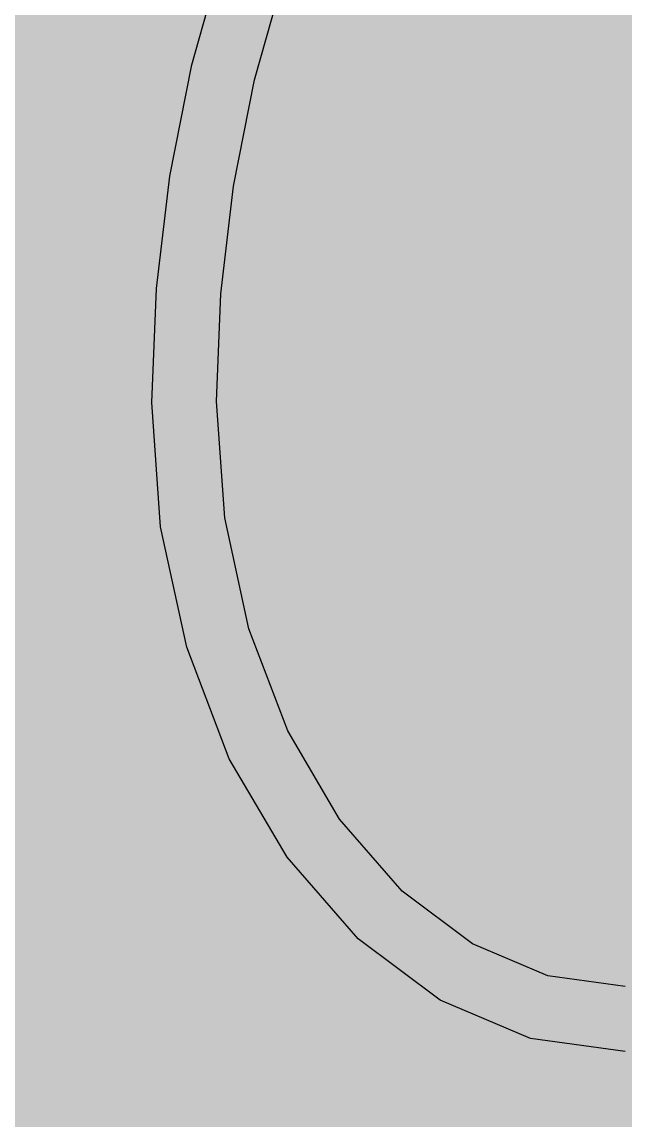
# Model space of a CAD drawing. Header units: millimetres. Extents: x 2336463 to 2579121, y 595385 to 778077.
# Drawn here: x 2471681.8 to 2471831.3, y 623553.4 to 623825.7 of the extents above; entities that cross this region are included whole.
import ezdxf

# ---------------------------------------------------------------- set-up
doc = ezdxf.new("R2010")
doc.units = ezdxf.units.MM
doc.header["$MEASUREMENT"] = 0
doc.linetypes.add('Wipeout_Contour', pattern=[1000, 0, -1000])
doc.layers.add('+возводимые стены_Ном._пера__19', color=255, linetype='Continuous', lineweight=0)
doc.layers.add('+возводимые стены_Ном._пера__85', color=7, linetype='Continuous', lineweight=5, true_color=0x66b7ff)
doc.layers.add('Интерьер - Мебель_Ном._пера__62', color=7, linetype='Continuous', lineweight=25, true_color=0xaaaaaa)
doc.layers.add('Интерьер - Мебель', color=7, linetype='Continuous')

msp = doc.modelspace()

# ---------------------------------------------------------------- hatches: boundary and pattern name
at = {"layer": '+возводимые стены_Ном._пера__85', "linetype": 'Continuous', "lineweight": 5, "true_color": 0x66b7ff}
msp.add_hatch(color=151, dxfattribs=at).paths.add_polyline_path([(2471002.08, 623081.44), (2472837.08, 623081.44), (2472837.08, 626481.19), (2471002.08, 626481.19)])

# ---------------------------------------------------------------- next in the draw order: wipeouts: each hides what was drawn before it
at = {"color": 254, "linetype": 'Wipeout_Contour', "lineweight": 0, "ltscale": 10197046.86251078}
msp.add_wipeout([(2471808.16, 623574.71), (2471807.88, 623573.66), (2471831.35, 623570.43), (2471831.35, 623571.51)], dxfattribs=at).dxf.layer = 'Интерьер - Мебель'

# ---------------------------------------------------------------- next in the draw order: wipeouts: each hides what was drawn before it
at = {"color": 254, "linetype": 'Wipeout_Contour', "lineweight": 0, "ltscale": 10197049.82386357}
msp.add_wipeout([(2471808.95, 623577.55), (2471808.16, 623574.71), (2471831.35, 623571.51), (2471831.35, 623574.47)], dxfattribs=at).dxf.layer = 'Интерьер - Мебель'

# ---------------------------------------------------------------- next in the draw order: wipeouts: each hides what was drawn before it
at = {"color": 254, "linetype": 'Wipeout_Contour', "lineweight": 0, "ltscale": 10197054.97297031}
msp.add_wipeout([(2471810.02, 623581.44), (2471808.95, 623577.55), (2471831.35, 623574.47), (2471831.35, 623578.5)], dxfattribs=at).dxf.layer = 'Интерьер - Мебель'

# ---------------------------------------------------------------- next in the draw order: wipeouts: each hides what was drawn before it
at = {"color": 254, "linetype": 'Wipeout_Contour', "lineweight": 0, "ltscale": 10196964.67993755}
msp.add_wipeout([(2471785.5, 623583.17), (2471807.88, 623573.66), (2471808.16, 623574.71), (2471786.04, 623584.1)], dxfattribs=at).dxf.layer = 'Интерьер - Мебель'
at = {"color": 254, "linetype": 'Wipeout_Contour', "lineweight": 0, "ltscale": 10197060.93122377}
msp.add_wipeout([(2471811.1, 623585.33), (2471810.02, 623581.44), (2471831.35, 623578.5), (2471831.35, 623582.54)], dxfattribs=at).dxf.layer = 'Интерьер - Мебель'

# ---------------------------------------------------------------- next in the draw order: wipeouts: each hides what was drawn before it
at = {"color": 254, "linetype": 'Wipeout_Contour', "lineweight": 0, "ltscale": 10196969.45999486}
msp.add_wipeout([(2471787.51, 623586.66), (2471786.04, 623584.1), (2471808.16, 623574.71), (2471808.95, 623577.55)], dxfattribs=at).dxf.layer = 'Интерьер - Мебель'
at = {"color": 254, "linetype": 'Wipeout_Contour', "lineweight": 0, "ltscale": 10197066.10375451}
msp.add_wipeout([(2471811.1, 623585.33), (2471831.35, 623582.54), (2471831.35, 623585.5), (2471811.88, 623588.18)], dxfattribs=at).dxf.layer = 'Интерьер - Мебель'

# ---------------------------------------------------------------- next in the draw order: linework, layer by layer
at = {"layer": 'Интерьер - Мебель_Ном._пера__62', "color": 253, "linetype": 'Continuous', "lineweight": 25, "true_color": 0xaaaaaa}
msp.add_line((2471831.35, 623570.43), (2471807.88, 623573.66), dxfattribs=at)

# ---------------------------------------------------------------- next in the draw order: wipeouts: each hides what was drawn before it
at = {"color": 254, "linetype": 'Wipeout_Contour', "lineweight": 0, "ltscale": 10196894.29446941}
msp.add_wipeout([(2471765.88, 623599.19), (2471765.15, 623598.4), (2471785.5, 623583.17), (2471786.04, 623584.1)], dxfattribs=at).dxf.layer = 'Интерьер - Мебель'
at = {"color": 254, "linetype": 'Wipeout_Contour', "lineweight": 0, "ltscale": 10196977.75545952}
msp.add_wipeout([(2471787.51, 623586.66), (2471808.95, 623577.55), (2471810.02, 623581.44), (2471789.52, 623590.15)], dxfattribs=at).dxf.layer = 'Интерьер - Мебель'
at = {"color": 254, "linetype": 'Wipeout_Contour', "lineweight": 0, "ltscale": 10197069.10521996}
msp.add_wipeout([(2471812.17, 623589.22), (2471811.88, 623588.18), (2471831.35, 623585.5), (2471831.35, 623586.58)], dxfattribs=at).dxf.layer = 'Интерьер - Мебель'

# ---------------------------------------------------------------- next in the draw order: wipeouts: each hides what was drawn before it
at = {"color": 254, "linetype": 'Wipeout_Contour', "lineweight": 0, "ltscale": 10196900.4608123}
msp.add_wipeout([(2471767.89, 623601.34), (2471765.88, 623599.19), (2471786.04, 623584.1), (2471787.51, 623586.66)], dxfattribs=at).dxf.layer = 'Интерьер - Мебель'
at = {"color": 254, "linetype": 'Wipeout_Contour', "lineweight": 0, "ltscale": 10196987.34378814}
msp.add_wipeout([(2471791.53, 623593.64), (2471789.52, 623590.15), (2471810.02, 623581.44), (2471811.1, 623585.33)], dxfattribs=at).dxf.layer = 'Интерьер - Мебель'

# ---------------------------------------------------------------- next in the draw order: linework, layer by layer
at = {"layer": 'Интерьер - Мебель_Ном._пера__62', "color": 253, "linetype": 'Continuous', "lineweight": 25, "true_color": 0xaaaaaa}
msp.add_line((2471807.88, 623573.66), (2471785.5, 623583.17), dxfattribs=at)

# ---------------------------------------------------------------- next in the draw order: wipeouts: each hides what was drawn before it
at = {"color": 254, "linetype": 'Wipeout_Contour', "lineweight": 0, "ltscale": 10196838.27578456}
msp.add_wipeout([(2471748.41, 623619.26), (2471747.54, 623618.63), (2471765.15, 623598.4), (2471765.88, 623599.19)], dxfattribs=at).dxf.layer = 'Интерьер - Мебель'
at = {"color": 254, "linetype": 'Wipeout_Contour', "lineweight": 0, "ltscale": 10196911.15417438}
msp.add_wipeout([(2471770.63, 623604.29), (2471767.89, 623601.34), (2471787.51, 623586.66), (2471789.52, 623590.15)], dxfattribs=at).dxf.layer = 'Интерьер - Мебель'
at = {"color": 254, "linetype": 'Wipeout_Contour', "lineweight": 0, "ltscale": 10196995.65679203}
msp.add_wipeout([(2471793, 623596.2), (2471791.53, 623593.64), (2471811.1, 623585.33), (2471811.88, 623588.18)], dxfattribs=at).dxf.layer = 'Интерьер - Мебель'

# ---------------------------------------------------------------- next in the draw order: wipeouts: each hides what was drawn before it
at = {"color": 254, "linetype": 'Wipeout_Contour', "lineweight": 0, "ltscale": 10196845.37918548}
msp.add_wipeout([(2471750.8, 623620.98), (2471748.41, 623619.26), (2471765.88, 623599.19), (2471767.89, 623601.34)], dxfattribs=at).dxf.layer = 'Интерьер - Мебель'
at = {"color": 254, "linetype": 'Wipeout_Contour', "lineweight": 0, "ltscale": 10196923.50885656}
msp.add_wipeout([(2471773.36, 623607.24), (2471770.63, 623604.29), (2471789.52, 623590.15), (2471791.53, 623593.64)], dxfattribs=at).dxf.layer = 'Интерьер - Мебель'
at = {"color": 254, "linetype": 'Wipeout_Contour', "lineweight": 0, "ltscale": 10197000.46803863}
msp.add_wipeout([(2471793, 623596.2), (2471811.88, 623588.18), (2471812.17, 623589.22), (2471793.54, 623597.14)], dxfattribs=at).dxf.layer = 'Интерьер - Мебель'

# ---------------------------------------------------------------- next in the draw order: linework, layer by layer
at = {"layer": 'Интерьер - Мебель_Ном._пера__62', "color": 253, "linetype": 'Continuous', "lineweight": 25, "true_color": 0xaaaaaa}
msp.add_line((2471831.35, 623586.58), (2471812.17, 623589.22), dxfattribs=at)

# ---------------------------------------------------------------- next in the draw order: wipeouts: each hides what was drawn before it
at = {"color": 254, "linetype": 'Wipeout_Contour', "lineweight": 0, "ltscale": 10196798.37264884}
msp.add_wipeout([(2471733.23, 623643.03), (2471747.54, 623618.63), (2471748.41, 623619.26), (2471734.2, 623643.5)], dxfattribs=at).dxf.layer = 'Интерьер - Мебель'
at = {"color": 254, "linetype": 'Wipeout_Contour', "lineweight": 0, "ltscale": 10196857.69280662}
msp.add_wipeout([(2471754.06, 623623.32), (2471750.8, 623620.98), (2471767.89, 623601.34), (2471770.63, 623604.29)], dxfattribs=at).dxf.layer = 'Интерьер - Мебель'
at = {"color": 254, "linetype": 'Wipeout_Contour', "lineweight": 0, "ltscale": 10196934.21495358}
msp.add_wipeout([(2471773.36, 623607.24), (2471791.53, 623593.64), (2471793, 623596.2), (2471775.37, 623609.4)], dxfattribs=at).dxf.layer = 'Интерьер - Мебель'

# ---------------------------------------------------------------- next in the draw order: wipeouts: each hides what was drawn before it
at = {"color": 254, "linetype": 'Wipeout_Contour', "lineweight": 0, "ltscale": 10196806.03624758}
msp.add_wipeout([(2471734.2, 623643.5), (2471748.41, 623619.26), (2471750.8, 623620.98), (2471736.85, 623644.77)], dxfattribs=at).dxf.layer = 'Интерьер - Мебель'
at = {"color": 254, "linetype": 'Wipeout_Contour', "lineweight": 0, "ltscale": 10196871.91636911}
msp.add_wipeout([(2471757.33, 623625.66), (2471754.06, 623623.32), (2471770.63, 623604.29), (2471773.36, 623607.24)], dxfattribs=at).dxf.layer = 'Интерьер - Мебель'
at = {"color": 254, "linetype": 'Wipeout_Contour', "lineweight": 0, "ltscale": 10196940.40500973}
msp.add_wipeout([(2471775.37, 623609.4), (2471793, 623596.2), (2471793.54, 623597.14), (2471776.1, 623610.19)], dxfattribs=at).dxf.layer = 'Интерьер - Мебель'

# ---------------------------------------------------------------- next in the draw order: linework, layer by layer
at = {"layer": 'Интерьер - Мебель_Ном._пера__62', "color": 253, "linetype": 'Continuous', "lineweight": 25, "true_color": 0xaaaaaa}
for p, q in [((2471785.5, 623583.17), (2471765.15, 623598.4)), ((2471812.17, 623589.22), (2471793.54, 623597.14))]:
    msp.add_line(p, q, dxfattribs=at)

# ---------------------------------------------------------------- next in the draw order: wipeouts: each hides what was drawn before it
at = {"color": 254, "linetype": 'Wipeout_Contour', "lineweight": 0, "ltscale": 10196775.70494721}
msp.add_wipeout([(2471723.71, 623670.98), (2471722.68, 623670.67), (2471733.23, 623643.03), (2471734.2, 623643.5)], dxfattribs=at).dxf.layer = 'Интерьер - Мебель'
at = {"color": 254, "linetype": 'Wipeout_Contour', "lineweight": 0, "ltscale": 10196819.31796347}
msp.add_wipeout([(2471736.85, 623644.77), (2471750.8, 623620.98), (2471754.06, 623623.32), (2471740.47, 623646.51)], dxfattribs=at).dxf.layer = 'Интерьер - Мебель'
at = {"color": 254, "linetype": 'Wipeout_Contour', "lineweight": 0, "ltscale": 10196884.23895694}
msp.add_wipeout([(2471759.71, 623627.38), (2471757.33, 623625.66), (2471773.36, 623607.24), (2471775.37, 623609.4)], dxfattribs=at).dxf.layer = 'Интерьер - Мебель'

# ---------------------------------------------------------------- next in the draw order: wipeouts: each hides what was drawn before it
at = {"color": 254, "linetype": 'Wipeout_Contour', "lineweight": 0, "ltscale": 10196783.64161944}
msp.add_wipeout([(2471726.53, 623671.82), (2471723.71, 623670.98), (2471734.2, 623643.5), (2471736.85, 623644.77)], dxfattribs=at).dxf.layer = 'Интерьер - Мебель'
at = {"color": 254, "linetype": 'Wipeout_Contour', "lineweight": 0, "ltscale": 10196834.65789373}
msp.add_wipeout([(2471740.47, 623646.51), (2471754.06, 623623.32), (2471757.33, 623625.66), (2471744.09, 623648.24)], dxfattribs=at).dxf.layer = 'Интерьер - Мебель'
at = {"color": 254, "linetype": 'Wipeout_Contour', "lineweight": 0, "ltscale": 10196891.36008213}
msp.add_wipeout([(2471760.59, 623628.01), (2471759.71, 623627.38), (2471775.37, 623609.4), (2471776.1, 623610.19)], dxfattribs=at).dxf.layer = 'Интерьер - Мебель'

# ---------------------------------------------------------------- next in the draw order: linework, layer by layer
at = {"layer": 'Интерьер - Мебель_Ном._пера__62', "color": 253, "linetype": 'Continuous', "lineweight": 25, "true_color": 0xaaaaaa}
for p, q in [((2471765.15, 623598.4), (2471747.54, 623618.63)), ((2471793.54, 623597.14), (2471776.1, 623610.19))]:
    msp.add_line(p, q, dxfattribs=at)

# ---------------------------------------------------------------- next in the draw order: wipeouts: each hides what was drawn before it
at = {"color": 254, "linetype": 'Wipeout_Contour', "lineweight": 0, "ltscale": 10196770.84435857}
msp.add_wipeout([(2471717.28, 623700.68), (2471716.21, 623700.53), (2471722.68, 623670.67), (2471723.71, 623670.98)], dxfattribs=at).dxf.layer = 'Интерьер - Мебель'
at = {"color": 254, "linetype": 'Wipeout_Contour', "lineweight": 0, "ltscale": 10196797.39447859}
msp.add_wipeout([(2471730.37, 623672.96), (2471726.53, 623671.82), (2471736.85, 623644.77), (2471740.47, 623646.51)], dxfattribs=at).dxf.layer = 'Интерьер - Мебель'
at = {"color": 254, "linetype": 'Wipeout_Contour', "lineweight": 0, "ltscale": 10196847.94580615}
msp.add_wipeout([(2471744.09, 623648.24), (2471757.33, 623625.66), (2471759.71, 623627.38), (2471746.74, 623649.51)], dxfattribs=at).dxf.layer = 'Интерьер - Мебель'

# ---------------------------------------------------------------- next in the draw order: wipeouts: each hides what was drawn before it
at = {"color": 254, "linetype": 'Wipeout_Contour', "lineweight": 0, "ltscale": 10196778.83725514}
msp.add_wipeout([(2471720.18, 623701.1), (2471717.28, 623700.68), (2471723.71, 623670.98), (2471726.53, 623671.82)], dxfattribs=at).dxf.layer = 'Интерьер - Мебель'
at = {"color": 254, "linetype": 'Wipeout_Contour', "lineweight": 0, "ltscale": 10196813.27719017}
msp.add_wipeout([(2471734.22, 623674.1), (2471730.37, 623672.96), (2471740.47, 623646.51), (2471744.09, 623648.24)], dxfattribs=at).dxf.layer = 'Интерьер - Мебель'
at = {"color": 254, "linetype": 'Wipeout_Contour', "lineweight": 0, "ltscale": 10196855.6226109}
msp.add_wipeout([(2471747.71, 623649.98), (2471746.74, 623649.51), (2471759.71, 623627.38), (2471760.59, 623628.01)], dxfattribs=at).dxf.layer = 'Интерьер - Мебель'

# ---------------------------------------------------------------- next in the draw order: linework, layer by layer
at = {"layer": 'Интерьер - Мебель_Ном._пера__62', "color": 253, "linetype": 'Continuous', "lineweight": 25, "true_color": 0xaaaaaa}
for p, q in [((2471747.54, 623618.63), (2471733.23, 623643.03)), ((2471776.1, 623610.19), (2471760.59, 623628.01))]:
    msp.add_line(p, q, dxfattribs=at)

# ---------------------------------------------------------------- next in the draw order: wipeouts: each hides what was drawn before it
at = {"color": 254, "linetype": 'Wipeout_Contour', "lineweight": 0, "ltscale": 10196783.77211992}
msp.add_wipeout([(2471715.11, 623731.41), (2471714.04, 623731.39), (2471716.21, 623700.53), (2471717.28, 623700.68)], dxfattribs=at).dxf.layer = 'Интерьер - Мебель'
at = {"color": 254, "linetype": 'Wipeout_Contour', "lineweight": 0, "ltscale": 10196792.68570407}
msp.add_wipeout([(2471724.15, 623701.67), (2471720.18, 623701.1), (2471726.53, 623671.82), (2471730.37, 623672.96)], dxfattribs=at).dxf.layer = 'Интерьер - Мебель'
at = {"color": 254, "linetype": 'Wipeout_Contour', "lineweight": 0, "ltscale": 10196827.03408222}
msp.add_wipeout([(2471734.22, 623674.1), (2471744.09, 623648.24), (2471746.74, 623649.51), (2471737.03, 623674.94)], dxfattribs=at).dxf.layer = 'Интерьер - Мебель'

# ---------------------------------------------------------------- next in the draw order: linework, layer by layer
at = {"layer": 'Интерьер - Мебель_Ном._пера__62', "color": 253, "linetype": 'Continuous', "lineweight": 25, "true_color": 0xaaaaaa}
msp.add_line((2471733.23, 623643.03), (2471722.68, 623670.67), dxfattribs=at)

# ---------------------------------------------------------------- next in the draw order: wipeouts: each hides what was drawn before it
at = {"color": 254, "linetype": 'Wipeout_Contour', "lineweight": 0, "ltscale": 10196791.65883766}
msp.add_wipeout([(2471715.11, 623731.41), (2471717.28, 623700.68), (2471720.18, 623701.1), (2471718.05, 623731.45)], dxfattribs=at).dxf.layer = 'Интерьер - Мебель'
at = {"color": 254, "linetype": 'Wipeout_Contour', "lineweight": 0, "ltscale": 10196808.67762213}
msp.add_wipeout([(2471728.12, 623702.23), (2471724.15, 623701.67), (2471730.37, 623672.96), (2471734.22, 623674.1)], dxfattribs=at).dxf.layer = 'Интерьер - Мебель'
at = {"color": 254, "linetype": 'Wipeout_Contour', "lineweight": 0, "ltscale": 10196834.98038756}
msp.add_wipeout([(2471738.06, 623675.25), (2471737.03, 623674.94), (2471746.74, 623649.51), (2471747.71, 623649.98)], dxfattribs=at).dxf.layer = 'Интерьер - Мебель'

# ---------------------------------------------------------------- next in the draw order: linework, layer by layer
at = {"layer": 'Интерьер - Мебель_Ном._пера__62', "color": 253, "linetype": 'Continuous', "lineweight": 25, "true_color": 0xaaaaaa}
msp.add_line((2471760.59, 623628.01), (2471747.71, 623649.98), dxfattribs=at)

# ---------------------------------------------------------------- next in the draw order: wipeouts: each hides what was drawn before it
at = {"color": 254, "linetype": 'Wipeout_Contour', "lineweight": 0, "ltscale": 10196810.56656821}
msp.add_wipeout([(2471715.15, 623759.61), (2471714.04, 623731.39), (2471715.11, 623731.41), (2471716.22, 623759.52)], dxfattribs=at).dxf.layer = 'Интерьер - Мебель'
at = {"color": 254, "linetype": 'Wipeout_Contour', "lineweight": 0, "ltscale": 10196805.31993418}
msp.add_wipeout([(2471722.05, 623731.52), (2471718.05, 623731.45), (2471720.18, 623701.1), (2471724.15, 623701.67)], dxfattribs=at).dxf.layer = 'Интерьер - Мебель'
at = {"color": 254, "linetype": 'Wipeout_Contour', "lineweight": 0, "ltscale": 10196822.52795825}
msp.add_wipeout([(2471728.12, 623702.23), (2471734.22, 623674.1), (2471737.03, 623674.94), (2471731.03, 623702.65)], dxfattribs=at).dxf.layer = 'Интерьер - Мебель'

# ---------------------------------------------------------------- next in the draw order: wipeouts: each hides what was drawn before it
at = {"color": 254, "linetype": 'Wipeout_Contour', "lineweight": 0, "ltscale": 10196818.25623732}
msp.add_wipeout([(2471715.11, 623731.41), (2471718.05, 623731.45), (2471719.14, 623759.29), (2471716.22, 623759.52)], dxfattribs=at).dxf.layer = 'Интерьер - Мебель'
at = {"color": 254, "linetype": 'Wipeout_Contour', "lineweight": 0, "ltscale": 10196821.09391895}
msp.add_wipeout([(2471722.05, 623731.52), (2471724.15, 623701.67), (2471728.12, 623702.23), (2471726.06, 623731.58)], dxfattribs=at).dxf.layer = 'Интерьер - Мебель'
at = {"color": 254, "linetype": 'Wipeout_Contour', "lineweight": 0, "ltscale": 10196830.52702296}
msp.add_wipeout([(2471732.09, 623702.8), (2471731.03, 623702.65), (2471737.03, 623674.94), (2471738.06, 623675.25)], dxfattribs=at).dxf.layer = 'Интерьер - Мебель'

# ---------------------------------------------------------------- next in the draw order: linework, layer by layer
at = {"layer": 'Интерьер - Мебель_Ном._пера__62', "color": 253, "linetype": 'Continuous', "lineweight": 25, "true_color": 0xaaaaaa}
for p, q in [((2471716.21, 623700.53), (2471714.04, 623731.39)), ((2471722.68, 623670.67), (2471716.21, 623700.53)), ((2471747.71, 623649.98), (2471738.06, 623675.25))]:
    msp.add_line(p, q, dxfattribs=at)

# ---------------------------------------------------------------- next in the draw order: wipeouts: each hides what was drawn before it
at = {"color": 254, "linetype": 'Wipeout_Contour', "lineweight": 0, "ltscale": 10196831.5775417}
msp.add_wipeout([(2471719.14, 623759.29), (2471718.05, 623731.45), (2471722.05, 623731.52), (2471723.13, 623758.98)], dxfattribs=at).dxf.layer = 'Интерьер - Мебель'
at = {"color": 254, "linetype": 'Wipeout_Contour', "lineweight": 0, "ltscale": 10196834.75410926}
msp.add_wipeout([(2471728.99, 623731.62), (2471726.06, 623731.58), (2471728.12, 623702.23), (2471731.03, 623702.65)], dxfattribs=at).dxf.layer = 'Интерьер - Мебель'

# ---------------------------------------------------------------- next in the draw order: wipeouts: each hides what was drawn before it
at = {"color": 254, "linetype": 'Wipeout_Contour', "lineweight": 0, "ltscale": 10196846.53212395}
msp.add_wipeout([(2471718.45, 623787.52), (2471715.15, 623759.61), (2471716.22, 623759.52), (2471719.51, 623787.35)], dxfattribs=at).dxf.layer = 'Интерьер - Мебель'
at = {"color": 254, "linetype": 'Wipeout_Contour', "lineweight": 0, "ltscale": 10196846.9605719}
msp.add_wipeout([(2471723.13, 623758.98), (2471722.05, 623731.52), (2471726.06, 623731.58), (2471727.12, 623758.66)], dxfattribs=at).dxf.layer = 'Интерьер - Мебель'
at = {"color": 254, "linetype": 'Wipeout_Contour', "lineweight": 0, "ltscale": 10196842.64124765}
msp.add_wipeout([(2471730.06, 623731.64), (2471728.99, 623731.62), (2471731.03, 623702.65), (2471732.09, 623702.8)], dxfattribs=at).dxf.layer = 'Интерьер - Мебель'

# ---------------------------------------------------------------- next in the draw order: linework, layer by layer
at = {"layer": 'Интерьер - Мебель_Ном._пера__62', "color": 253, "linetype": 'Continuous', "lineweight": 25, "true_color": 0xaaaaaa}
msp.add_line((2471738.06, 623675.25), (2471732.09, 623702.8), dxfattribs=at)

# ---------------------------------------------------------------- next in the draw order: wipeouts: each hides what was drawn before it
at = {"color": 254, "linetype": 'Wipeout_Contour', "lineweight": 0, "ltscale": 10196854.00177731}
msp.add_wipeout([(2471719.51, 623787.35), (2471716.22, 623759.52), (2471719.14, 623759.29), (2471722.41, 623786.89)], dxfattribs=at).dxf.layer = 'Интерьер - Мебель'
at = {"color": 254, "linetype": 'Wipeout_Contour', "lineweight": 0, "ltscale": 10196860.28347491}
msp.add_wipeout([(2471727.12, 623758.66), (2471726.06, 623731.58), (2471728.99, 623731.62), (2471730.04, 623758.43)], dxfattribs=at).dxf.layer = 'Интерьер - Мебель'

# ---------------------------------------------------------------- next in the draw order: linework, layer by layer
at = {"layer": 'Интерьер - Мебель_Ном._пера__62', "color": 253, "linetype": 'Continuous', "lineweight": 25, "true_color": 0xaaaaaa}
msp.add_line((2471714.04, 623731.39), (2471715.15, 623759.61), dxfattribs=at)

# ---------------------------------------------------------------- next in the draw order: wipeouts: each hides what was drawn before it
at = {"color": 254, "linetype": 'Wipeout_Contour', "lineweight": 0, "ltscale": 10196866.94384737}
msp.add_wipeout([(2471722.41, 623786.89), (2471719.14, 623759.29), (2471723.13, 623758.98), (2471726.36, 623786.27)], dxfattribs=at).dxf.layer = 'Интерьер - Мебель'
at = {"color": 254, "linetype": 'Wipeout_Contour', "lineweight": 0, "ltscale": 10196867.97688498}
msp.add_wipeout([(2471730.04, 623758.43), (2471728.99, 623731.62), (2471730.06, 623731.64), (2471731.11, 623758.35)], dxfattribs=at).dxf.layer = 'Интерьер - Мебель'

# ---------------------------------------------------------------- next in the draw order: linework, layer by layer
at = {"layer": 'Интерьер - Мебель_Ном._пера__62', "color": 253, "linetype": 'Continuous', "lineweight": 25, "true_color": 0xaaaaaa}
msp.add_line((2471732.09, 623702.8), (2471730.06, 623731.64), dxfattribs=at)

# ---------------------------------------------------------------- next in the draw order: wipeouts: each hides what was drawn before it
at = {"color": 254, "linetype": 'Wipeout_Contour', "lineweight": 0, "ltscale": 10196881.88970297}
msp.add_wipeout([(2471726.36, 623786.27), (2471723.13, 623758.98), (2471727.12, 623758.66), (2471730.31, 623785.64)], dxfattribs=at).dxf.layer = 'Интерьер - Мебель'

# ---------------------------------------------------------------- next in the draw order: wipeouts: each hides what was drawn before it
at = {"color": 254, "linetype": 'Wipeout_Contour', "lineweight": 0, "ltscale": 10196890.66219427}
msp.add_wipeout([(2471723.94, 623815.09), (2471718.45, 623787.52), (2471719.51, 623787.35), (2471724.98, 623814.84)], dxfattribs=at).dxf.layer = 'Интерьер - Мебель'
at = {"color": 254, "linetype": 'Wipeout_Contour', "lineweight": 0, "ltscale": 10196894.83463534}
msp.add_wipeout([(2471727.12, 623758.66), (2471730.04, 623758.43), (2471733.21, 623785.18), (2471730.31, 623785.64)], dxfattribs=at).dxf.layer = 'Интерьер - Мебель'

# ---------------------------------------------------------------- next in the draw order: wipeouts: each hides what was drawn before it
at = {"color": 254, "linetype": 'Wipeout_Contour', "lineweight": 0, "ltscale": 10196897.88398146}
msp.add_wipeout([(2471719.51, 623787.35), (2471722.41, 623786.89), (2471727.83, 623814.16), (2471724.98, 623814.84)], dxfattribs=at).dxf.layer = 'Интерьер - Мебель'
at = {"color": 254, "linetype": 'Wipeout_Contour', "lineweight": 0, "ltscale": 10196902.31092317}
msp.add_wipeout([(2471733.21, 623785.18), (2471730.04, 623758.43), (2471731.11, 623758.35), (2471734.27, 623785.02)], dxfattribs=at).dxf.layer = 'Интерьер - Мебель'

# ---------------------------------------------------------------- next in the draw order: linework, layer by layer
at = {"layer": 'Интерьер - Мебель_Ном._пера__62', "color": 253, "linetype": 'Continuous', "lineweight": 25, "true_color": 0xaaaaaa}
for p, q in [((2471715.15, 623759.61), (2471718.45, 623787.52)), ((2471730.06, 623731.64), (2471731.11, 623758.35))]:
    msp.add_line(p, q, dxfattribs=at)

# ---------------------------------------------------------------- next in the draw order: wipeouts: each hides what was drawn before it
at = {"color": 254, "linetype": 'Wipeout_Contour', "lineweight": 0, "ltscale": 10196910.39760657}
msp.add_wipeout([(2471727.83, 623814.16), (2471722.41, 623786.89), (2471726.36, 623786.27), (2471731.72, 623813.22)], dxfattribs=at).dxf.layer = 'Интерьер - Мебель'

# ---------------------------------------------------------------- next in the draw order: wipeouts: each hides what was drawn before it
at = {"color": 254, "linetype": 'Wipeout_Contour', "lineweight": 0, "ltscale": 10196942.74982608}
msp.add_wipeout([(2471731.57, 623842.15), (2471723.94, 623815.09), (2471724.98, 623814.84), (2471732.59, 623841.82)], dxfattribs=at).dxf.layer = 'Интерьер - Мебель'
at = {"color": 254, "linetype": 'Wipeout_Contour', "lineweight": 0, "ltscale": 10196924.849197}
msp.add_wipeout([(2471731.72, 623813.22), (2471726.36, 623786.27), (2471730.31, 623785.64), (2471735.61, 623812.29)], dxfattribs=at).dxf.layer = 'Интерьер - Мебель'

# ---------------------------------------------------------------- next in the draw order: wipeouts: each hides what was drawn before it
at = {"color": 254, "linetype": 'Wipeout_Contour', "lineweight": 0, "ltscale": 10196949.67947089}
msp.add_wipeout([(2471732.59, 623841.82), (2471724.98, 623814.84), (2471727.83, 623814.16), (2471735.37, 623840.91)], dxfattribs=at).dxf.layer = 'Интерьер - Мебель'
at = {"color": 254, "linetype": 'Wipeout_Contour', "lineweight": 0, "ltscale": 10196937.36649007}
msp.add_wipeout([(2471735.61, 623812.29), (2471730.31, 623785.64), (2471733.21, 623785.18), (2471738.46, 623811.6)], dxfattribs=at).dxf.layer = 'Интерьер - Мебель'

# ---------------------------------------------------------------- next in the draw order: linework, layer by layer
at = {"layer": 'Интерьер - Мебель_Ном._пера__62', "color": 253, "linetype": 'Continuous', "lineweight": 25, "true_color": 0xaaaaaa}
msp.add_line((2471718.45, 623787.52), (2471723.94, 623815.09), dxfattribs=at)

# ---------------------------------------------------------------- next in the draw order: wipeouts: each hides what was drawn before it
at = {"color": 254, "linetype": 'Wipeout_Contour', "lineweight": 0, "ltscale": 10196961.68758624}
msp.add_wipeout([(2471735.37, 623840.91), (2471727.83, 623814.16), (2471731.72, 623813.22), (2471739.18, 623839.67)], dxfattribs=at).dxf.layer = 'Интерьер - Мебель'
at = {"color": 254, "linetype": 'Wipeout_Contour', "lineweight": 0, "ltscale": 10196944.59641369}
msp.add_wipeout([(2471738.46, 623811.6), (2471733.21, 623785.18), (2471734.27, 623785.02), (2471739.51, 623811.35)], dxfattribs=at).dxf.layer = 'Интерьер - Мебель'

# ---------------------------------------------------------------- next in the draw order: linework, layer by layer
at = {"layer": 'Интерьер - Мебель_Ном._пера__62', "color": 253, "linetype": 'Continuous', "lineweight": 25, "true_color": 0xaaaaaa}
msp.add_line((2471731.11, 623758.35), (2471734.27, 623785.02), dxfattribs=at)

# ---------------------------------------------------------------- next in the draw order: wipeouts: each hides what was drawn before it
at = {"color": 254, "linetype": 'Wipeout_Contour', "lineweight": 0, "ltscale": 10196975.55578047}
msp.add_wipeout([(2471739.18, 623839.67), (2471731.72, 623813.22), (2471735.61, 623812.29), (2471742.99, 623838.44)], dxfattribs=at).dxf.layer = 'Интерьер - Мебель'

# ---------------------------------------------------------------- next in the draw order: linework, layer by layer
at = {"layer": 'Интерьер - Мебель_Ном._пера__62', "color": 253, "linetype": 'Continuous', "lineweight": 25, "true_color": 0xaaaaaa}
msp.add_line((2471723.94, 623815.09), (2471731.57, 623842.15), dxfattribs=at)

# ---------------------------------------------------------------- next in the draw order: wipeouts: each hides what was drawn before it
at = {"color": 254, "linetype": 'Wipeout_Contour', "lineweight": 0, "ltscale": 10196987.568162}
msp.add_wipeout([(2471742.99, 623838.44), (2471735.61, 623812.29), (2471738.46, 623811.6), (2471745.78, 623837.53)], dxfattribs=at).dxf.layer = 'Интерьер - Мебель'

# ---------------------------------------------------------------- next in the draw order: wipeouts: each hides what was drawn before it
at = {"color": 254, "linetype": 'Wipeout_Contour', "lineweight": 0, "ltscale": 10196994.50686837}
msp.add_wipeout([(2471745.78, 623837.53), (2471738.46, 623811.6), (2471739.51, 623811.35), (2471746.8, 623837.2)], dxfattribs=at).dxf.layer = 'Интерьер - Мебель'

# ---------------------------------------------------------------- next in the draw order: hatches: boundary and pattern name
at = {"layer": '+возводимые стены_Ном._пера__19', "linetype": 'Continuous', "lineweight": 0}
msp.add_hatch(color=255, dxfattribs=at).paths.add_polyline_path([(2471422.16, 623081.44), (2472422.16, 623081.44), (2472422.16, 626081.44), (2471422.16, 626081.44)])

# ---------------------------------------------------------------- next in the draw order: linework, layer by layer
at = {"layer": 'Интерьер - Мебель_Ном._пера__62', "color": 253, "linetype": 'Continuous', "lineweight": 25, "true_color": 0xaaaaaa}
for p, q in [((2471739.51, 623811.35), (2471746.8, 623837.2)), ((2471734.27, 623785.02), (2471739.51, 623811.35))]:
    msp.add_line(p, q, dxfattribs=at)

doc.saveas('drawing.dxf')
